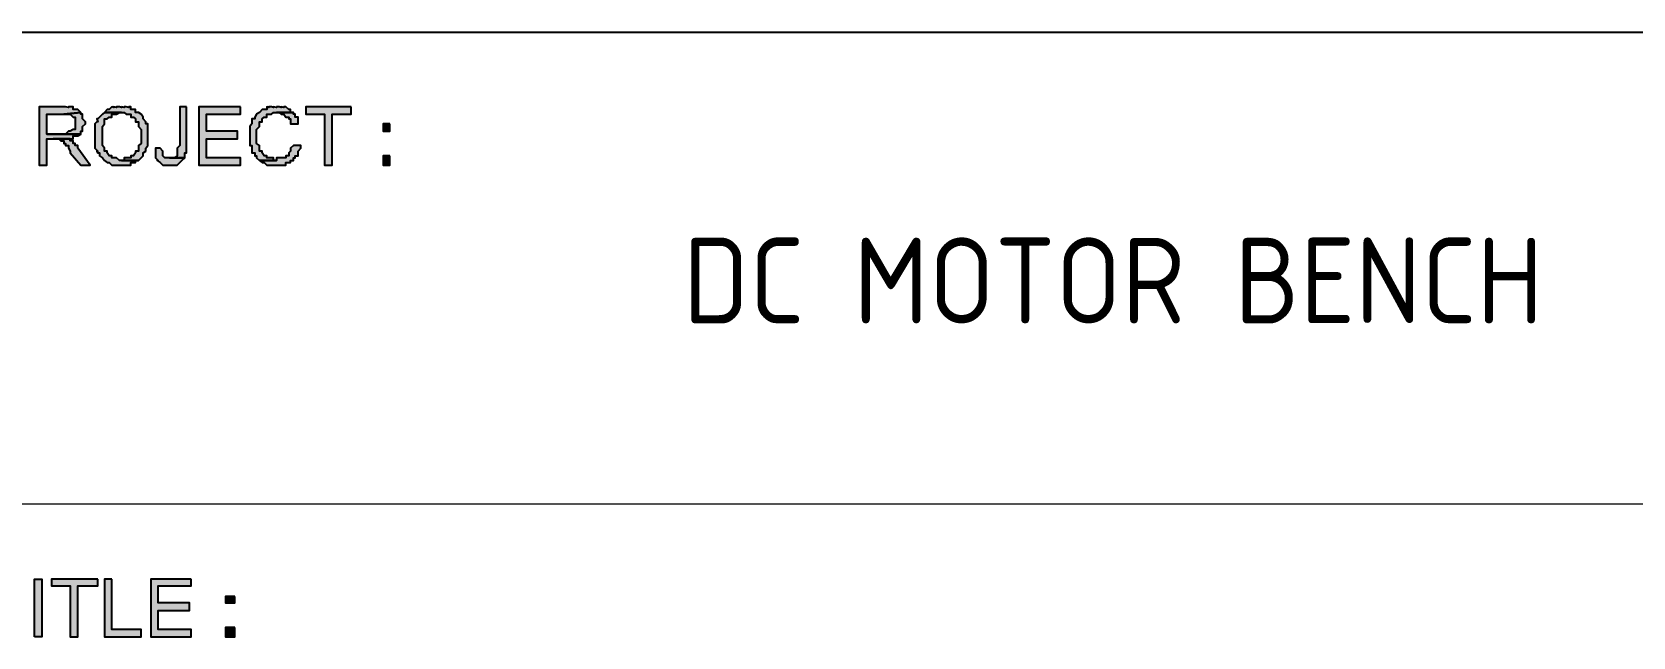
# Model space of a CAD drawing. Header units: millimetres. Extents: x 3 to 291, y 6 to 496.
# Drawn here: x 207.23 to 235.25, y 310.28 to 320.87 of the extents above; entities that cross this region are included whole.
import ezdxf

# ---------------------------------------------------------------- set-up
doc = ezdxf.new("R2010")
doc.units = ezdxf.units.MM
doc.layers.get('0').update_dxf_attribs({"linetype": 'CONTINUOUS'})

msp = doc.modelspace()

# ---------------------------------------------------------------- hatches: boundary and pattern name
for points in [[(207.785, 319.56), (207.354, 319.56), (207.354, 318.535), (207.487, 318.535), (207.487, 318.998), (207.603, 318.998), (207.867, 318.998), (207.9, 318.998), (207.95, 318.998), (207.95, 319.048), (207.983, 319.048), (208.033, 319.048), (208.082, 319.081), (207.487, 319.081), (207.487, 319.428), (207.785, 319.428), (208.082, 319.461), (208.033, 319.511), (207.983, 319.511), (207.95, 319.511), (207.95, 319.56), (207.9, 319.56), (207.867, 319.56), (207.867, 319.544), (207.818, 319.56)], [(208.082, 319.461), (207.785, 319.428), (207.818, 319.428), (207.867, 319.428), (207.9, 319.428), (207.95, 319.378), (207.983, 319.378), (207.983, 319.345), (207.983, 319.296), (207.983, 319.263), (207.983, 319.213), (207.983, 319.163), (207.95, 319.163), (207.9, 319.13), (207.867, 319.13), (207.818, 319.081), (207.785, 319.081), (207.487, 319.081), (208.082, 319.081), (208.082, 319.13), (208.115, 319.13), (208.115, 319.163), (208.115, 319.213), (208.165, 319.263), (208.165, 319.296), (208.115, 319.345), (208.115, 319.378), (208.115, 319.428), (208.082, 319.428)], [(208.496, 319.461), (208.463, 319.428), (208.413, 319.378), (208.38, 319.345), (208.364, 319.345), (208.38, 319.296), (208.364, 319.296), (208.331, 319.263), (208.331, 319.213), (208.331, 319.163), (208.331, 319.13), (208.331, 319.081), (208.331, 319.048), (208.331, 318.998), (208.331, 318.965), (208.331, 318.915), (208.331, 318.882), (208.331, 318.832), (208.38, 318.783), (208.364, 318.783), (208.38, 318.75), (208.413, 318.75), (208.413, 318.7), (208.463, 318.667), (208.496, 318.617), (208.546, 318.584), (208.579, 318.584), (208.628, 318.535), (208.661, 318.535), (208.711, 318.535), (208.761, 318.535), (208.794, 318.535), (208.843, 318.535), (208.877, 318.535), (208.926, 318.535), (208.959, 318.535), (208.959, 318.584), (209.009, 318.584), (209.042, 318.584), (209.042, 318.617), (209.092, 318.617), (208.794, 318.617), (208.761, 318.617), (208.711, 318.667), (208.661, 318.667), (208.628, 318.667), (208.628, 318.7), (208.579, 318.7), (208.546, 318.75), (208.546, 318.783), (208.496, 318.783), (208.496, 318.832), (208.463, 318.882), (208.463, 318.915), (208.463, 318.965), (208.463, 318.998), (208.463, 319.048), (208.463, 319.081), (208.463, 319.13), (208.463, 319.163), (208.463, 319.213), (208.496, 319.263), (208.496, 319.296), (208.496, 319.345), (208.546, 319.345), (208.579, 319.378), (208.628, 319.378), (208.628, 319.428), (208.661, 319.428), (208.711, 319.428), (208.761, 319.461), (208.794, 319.461)], [(208.794, 319.56), (208.794, 319.544), (208.761, 319.56), (208.711, 319.56), (208.711, 319.544), (208.661, 319.56), (208.661, 319.544), (208.628, 319.56), (208.579, 319.511), (208.546, 319.511), (208.496, 319.461), (208.794, 319.461), (208.843, 319.461), (208.877, 319.428), (208.926, 319.428), (208.959, 319.428), (208.959, 319.378), (209.009, 319.378), (209.042, 319.345), (209.042, 319.296), (209.092, 319.296), (209.092, 319.263), (209.092, 319.213), (209.141, 319.163), (209.141, 319.13), (209.141, 319.081), (209.141, 319.048), (209.141, 318.998), (209.141, 318.965), (209.141, 318.915), (209.092, 318.882), (209.092, 318.832), (209.092, 318.783), (209.042, 318.783), (209.042, 318.75), (209.009, 318.7), (208.959, 318.7), (208.959, 318.667), (208.926, 318.667), (208.877, 318.667), (208.843, 318.667), (208.843, 318.617), (208.794, 318.617), (209.092, 318.617), (209.141, 318.667), (209.174, 318.7), (209.174, 318.75), (209.224, 318.783), (209.224, 318.832), (209.257, 318.882), (209.257, 318.915), (209.257, 318.965), (209.257, 318.998), (209.257, 319.048), (209.257, 319.081), (209.257, 319.13), (209.257, 319.163), (209.257, 319.213), (209.257, 319.263), (209.224, 319.263), (209.224, 319.296), (209.174, 319.345), (209.174, 319.378), (209.141, 319.428), (209.092, 319.461), (209.042, 319.461), (209.042, 319.511), (209.009, 319.511), (208.959, 319.511), (208.959, 319.56), (208.926, 319.56), (208.926, 319.544), (208.877, 319.56), (208.843, 319.56), (208.843, 319.544)], [(209.935, 319.56), (209.82, 319.56), (209.82, 318.882), (209.77, 318.832), (209.77, 318.783), (209.77, 318.75), (209.77, 318.7), (209.72, 318.667), (209.687, 318.667), (209.638, 318.667), (209.902, 318.667), (209.902, 318.7), (209.902, 318.75), (209.935, 318.75), (209.935, 318.783), (209.935, 318.832), (209.935, 318.882)], [(210.878, 319.56), (210.15, 319.56), (210.15, 318.535), (210.878, 318.535), (210.878, 318.667), (210.283, 318.667), (210.283, 318.998), (210.829, 318.998), (210.829, 319.13), (210.283, 319.13), (210.283, 319.428), (210.878, 319.428)], [(211.507, 319.56), (211.507, 319.544), (211.457, 319.56), (211.457, 319.544), (211.424, 319.56), (211.375, 319.56), (211.375, 319.544), (211.342, 319.56), (211.342, 319.511), (211.292, 319.511), (211.259, 319.511), (211.209, 319.461), (211.16, 319.428), (211.127, 319.378), (211.127, 319.345), (211.077, 319.345), (211.077, 319.296), (211.077, 319.263), (211.044, 319.213), (211.044, 319.163), (211.044, 319.13), (211.044, 319.081), (211.044, 319.048), (211.044, 318.998), (211.044, 318.965), (211.044, 318.915), (211.044, 318.882), (211.077, 318.882), (211.077, 318.832), (211.077, 318.783), (211.077, 318.75), (211.127, 318.75), (211.127, 318.7), (211.16, 318.7), (211.16, 318.667), (211.209, 318.617), (211.507, 318.617), (211.457, 318.617), (211.457, 318.667), (211.424, 318.667), (211.375, 318.667), (211.342, 318.667), (211.342, 318.7), (211.292, 318.7), (211.259, 318.75), (211.259, 318.783), (211.209, 318.783), (211.209, 318.832), (211.209, 318.882), (211.16, 318.915), (211.16, 318.965), (211.16, 318.998), (211.16, 319.048), (211.16, 319.081), (211.16, 319.13), (211.16, 319.163), (211.209, 319.213), (211.209, 319.263), (211.209, 319.296), (211.259, 319.296), (211.259, 319.345), (211.292, 319.378), (211.342, 319.378), (211.342, 319.428), (211.375, 319.428), (211.424, 319.428), (211.457, 319.461), (211.507, 319.461), (211.805, 319.461), (211.755, 319.461), (211.755, 319.511), (211.722, 319.511), (211.673, 319.56), (211.639, 319.56), (211.639, 319.544), (211.59, 319.56), (211.59, 319.544), (211.557, 319.56)], [(211.805, 319.461), (211.507, 319.461), (211.557, 319.461), (211.59, 319.428), (211.639, 319.428), (211.673, 319.378), (211.722, 319.378), (211.722, 319.345), (211.755, 319.345), (211.755, 319.296), (211.755, 319.263), (211.888, 319.263), (211.888, 319.296), (211.888, 319.345), (211.888, 319.378), (211.838, 319.378), (211.838, 319.428), (211.805, 319.428)], [(212.814, 319.56), (212.02, 319.56), (212.02, 319.428), (212.351, 319.428), (212.351, 318.535), (212.483, 318.535), (212.483, 319.428), (212.814, 319.428)], [(213.377, 319.13), (213.492, 319.13), (213.492, 319.263), (213.377, 319.263)], [(207.867, 318.998), (207.603, 318.998), (207.652, 318.998), (207.702, 318.998), (207.735, 318.965), (207.785, 318.965), (207.785, 318.915), (207.818, 318.915), (207.818, 318.882), (207.867, 318.882), (207.867, 318.832), (207.9, 318.783), (207.9, 318.75), (208.082, 318.535), (208.248, 318.535), (208.033, 318.832), (208.033, 318.882), (207.983, 318.882), (207.983, 318.915), (207.95, 318.915), (207.95, 318.965), (207.9, 318.965), (207.9, 318.998)], [(211.805, 318.882), (211.755, 318.832), (211.755, 318.783), (211.722, 318.75), (211.722, 318.7), (211.673, 318.7), (211.673, 318.667), (211.639, 318.667), (211.59, 318.667), (211.557, 318.667), (211.507, 318.667), (211.507, 318.617), (211.209, 318.617), (211.259, 318.584), (211.292, 318.584), (211.342, 318.535), (211.375, 318.535), (211.424, 318.535), (211.457, 318.535), (211.507, 318.535), (211.557, 318.535), (211.59, 318.535), (211.639, 318.535), (211.673, 318.535), (211.673, 318.584), (211.722, 318.584), (211.755, 318.584), (211.755, 318.617), (211.805, 318.617), (211.805, 318.667), (211.838, 318.667), (211.838, 318.7), (211.888, 318.7), (211.888, 318.75), (211.888, 318.783), (211.937, 318.832), (211.937, 318.882)], [(209.472, 318.832), (209.389, 318.832), (209.389, 318.783), (209.389, 318.75), (209.389, 318.7), (209.389, 318.667), (209.439, 318.617), (209.422, 318.617), (209.472, 318.584), (209.522, 318.535), (209.555, 318.535), (209.604, 318.535), (209.638, 318.535), (209.687, 318.535), (209.72, 318.535), (209.77, 318.535), (209.82, 318.584), (209.853, 318.617), (209.902, 318.667), (209.638, 318.667), (209.604, 318.667), (209.555, 318.667), (209.522, 318.7), (209.522, 318.75), (209.522, 318.783)], [(213.377, 318.535), (213.492, 318.535), (213.492, 318.7), (213.377, 318.7)], [(207.272, 310.279), (207.404, 310.279), (207.404, 311.288), (207.272, 311.288)], [(208.38, 311.288), (207.569, 311.288), (207.569, 311.172), (207.9, 311.172), (207.9, 310.279), (208.033, 310.279), (208.033, 311.172), (208.38, 311.172)], [(208.628, 311.288), (208.496, 311.288), (208.496, 310.279), (209.141, 310.279), (209.141, 310.411), (208.628, 310.411)], [(210.018, 311.288), (209.307, 311.288), (209.307, 310.279), (210.018, 310.279), (210.018, 310.411), (209.439, 310.411), (209.439, 310.742), (209.985, 310.742), (209.985, 310.874), (209.439, 310.874), (209.439, 311.172), (210.018, 311.172)], [(210.614, 310.874), (210.779, 310.874), (210.779, 310.99), (210.614, 310.99)], [(210.614, 310.279), (210.779, 310.279), (210.779, 310.444), (210.614, 310.444)]]:
    msp.add_hatch(color=7).paths.add_polyline_path(points)

# ---------------------------------------------------------------- linework, layer by layer
at = {"color": 7, "linetype": 'Continuous', "lineweight": 25}
msp.add_lwpolyline([(9.017, 320.867), (285.495, 320.867), (285.495, 320.867)], dxfattribs=at)
at = {"color": 7, "linetype": 'Continuous', "lineweight": -2}
for points in [[(207.785, 319.56), (207.354, 319.56), (207.354, 318.535), (207.487, 318.535), (207.487, 318.998), (207.603, 318.998), (207.867, 318.998), (207.867, 318.998), (207.9, 318.998), (207.95, 318.998), (207.95, 319.048), (207.983, 319.048), (208.033, 319.048), (208.033, 319.048), (208.082, 319.081), (208.082, 319.081), (208.082, 319.081), (207.487, 319.081), (207.487, 319.428), (207.785, 319.428), (208.082, 319.461), (208.082, 319.461), (208.033, 319.511), (208.033, 319.511), (207.983, 319.511), (207.983, 319.511), (207.95, 319.511), (207.95, 319.56), (207.9, 319.56), (207.867, 319.56), (207.867, 319.544), (207.818, 319.56)], [(208.082, 319.461), (207.785, 319.428), (207.818, 319.428), (207.818, 319.428), (207.867, 319.428), (207.9, 319.428), (207.9, 319.428), (207.95, 319.378), (207.95, 319.378), (207.983, 319.378), (207.983, 319.345), (207.983, 319.345), (207.983, 319.296), (207.983, 319.263), (207.983, 319.263), (207.983, 319.213), (207.983, 319.213), (207.983, 319.163), (207.95, 319.163), (207.95, 319.163), (207.9, 319.13), (207.9, 319.13), (207.9, 319.13), (207.867, 319.13), (207.867, 319.13), (207.818, 319.081), (207.785, 319.081), (207.785, 319.081), (207.487, 319.081), (208.082, 319.081), (208.082, 319.13), (208.115, 319.13), (208.115, 319.163), (208.115, 319.163), (208.115, 319.213), (208.165, 319.263), (208.165, 319.263), (208.165, 319.296), (208.115, 319.345), (208.115, 319.345), (208.115, 319.378), (208.115, 319.378), (208.115, 319.428), (208.082, 319.428)], [(208.496, 319.461), (208.463, 319.428), (208.463, 319.428), (208.463, 319.428), (208.413, 319.378), (208.413, 319.378), (208.38, 319.345), (208.364, 319.345), (208.38, 319.296), (208.364, 319.296), (208.331, 319.263), (208.331, 319.263), (208.331, 319.213), (208.331, 319.163), (208.331, 319.163), (208.331, 319.13), (208.331, 319.081), (208.331, 319.048), (208.331, 319.048), (208.331, 319.048), (208.331, 318.998), (208.331, 318.965), (208.331, 318.965), (208.331, 318.915), (208.331, 318.882), (208.331, 318.882), (208.331, 318.832), (208.38, 318.783), (208.364, 318.783), (208.364, 318.783), (208.38, 318.75), (208.413, 318.75), (208.413, 318.7), (208.413, 318.7), (208.463, 318.667), (208.463, 318.667), (208.496, 318.617), (208.496, 318.617), (208.546, 318.584), (208.546, 318.584), (208.579, 318.584), (208.579, 318.584), (208.628, 318.535), (208.661, 318.535), (208.661, 318.535), (208.711, 318.535), (208.711, 318.535), (208.761, 318.535), (208.794, 318.535), (208.794, 318.535), (208.843, 318.535), (208.843, 318.535), (208.877, 318.535), (208.926, 318.535), (208.926, 318.535), (208.959, 318.535), (208.959, 318.584), (209.009, 318.584), (209.042, 318.584), (209.042, 318.584), (209.042, 318.617), (209.092, 318.617), (209.092, 318.617), (208.794, 318.617), (208.794, 318.617), (208.761, 318.617), (208.711, 318.667), (208.711, 318.667), (208.661, 318.667), (208.661, 318.667), (208.628, 318.667), (208.628, 318.7), (208.579, 318.7), (208.579, 318.7), (208.546, 318.75), (208.546, 318.75), (208.546, 318.783), (208.496, 318.783), (208.496, 318.832), (208.496, 318.832), (208.463, 318.882), (208.463, 318.882), (208.463, 318.915), (208.463, 318.965), (208.463, 318.965), (208.463, 318.998), (208.463, 319.048), (208.463, 319.048), (208.463, 319.081), (208.463, 319.13), (208.463, 319.163), (208.463, 319.163), (208.463, 319.213), (208.463, 319.213), (208.496, 319.263), (208.496, 319.296), (208.496, 319.296), (208.496, 319.345), (208.546, 319.345), (208.546, 319.345), (208.579, 319.378), (208.579, 319.378), (208.628, 319.378), (208.628, 319.428), (208.661, 319.428), (208.661, 319.428), (208.711, 319.428), (208.761, 319.461), (208.761, 319.461), (208.794, 319.461)], [(208.794, 319.56), (208.794, 319.544), (208.761, 319.56), (208.711, 319.56), (208.711, 319.544), (208.661, 319.56), (208.661, 319.544), (208.628, 319.56), (208.579, 319.511), (208.579, 319.511), (208.546, 319.511), (208.546, 319.511), (208.496, 319.461), (208.496, 319.461), (208.794, 319.461), (208.794, 319.461), (208.843, 319.461), (208.877, 319.428), (208.877, 319.428), (208.926, 319.428), (208.959, 319.428), (208.959, 319.378), (209.009, 319.378), (209.009, 319.378), (209.042, 319.345), (209.042, 319.345), (209.042, 319.296), (209.092, 319.296), (209.092, 319.263), (209.092, 319.263), (209.092, 319.213), (209.141, 319.163), (209.141, 319.163), (209.141, 319.13), (209.141, 319.081), (209.141, 319.081), (209.141, 319.048), (209.141, 318.998), (209.141, 318.998), (209.141, 318.965), (209.141, 318.915), (209.141, 318.915), (209.092, 318.882), (209.092, 318.832), (209.092, 318.832), (209.092, 318.783), (209.042, 318.783), (209.042, 318.75), (209.042, 318.75), (209.042, 318.75), (209.009, 318.7), (209.009, 318.7), (208.959, 318.7), (208.959, 318.667), (208.926, 318.667), (208.877, 318.667), (208.877, 318.667), (208.843, 318.667), (208.843, 318.617), (208.794, 318.617), (209.092, 318.617), (209.141, 318.667), (209.141, 318.667), (209.174, 318.7), (209.174, 318.7), (209.174, 318.75), (209.224, 318.783), (209.224, 318.783), (209.224, 318.783), (209.224, 318.832), (209.224, 318.832), (209.257, 318.882), (209.257, 318.915), (209.257, 318.915), (209.257, 318.965), (209.257, 318.998), (209.257, 318.998), (209.257, 319.048), (209.257, 319.081), (209.257, 319.081), (209.257, 319.13), (209.257, 319.163), (209.257, 319.163), (209.257, 319.213), (209.257, 319.263), (209.224, 319.263), (209.224, 319.296), (209.224, 319.296), (209.224, 319.296), (209.174, 319.345), (209.174, 319.378), (209.174, 319.378), (209.141, 319.428), (209.141, 319.428), (209.092, 319.461), (209.092, 319.461), (209.042, 319.461), (209.042, 319.511), (209.042, 319.511), (209.009, 319.511), (208.959, 319.511), (208.959, 319.56), (208.926, 319.56), (208.926, 319.544), (208.877, 319.56), (208.843, 319.56), (208.843, 319.544)], [(209.935, 319.56), (209.82, 319.56), (209.82, 318.882), (209.77, 318.832), (209.77, 318.783), (209.77, 318.783), (209.77, 318.75), (209.77, 318.75), (209.77, 318.7), (209.77, 318.7), (209.72, 318.667), (209.72, 318.667), (209.687, 318.667), (209.687, 318.667), (209.638, 318.667), (209.902, 318.667), (209.902, 318.667), (209.902, 318.667), (209.902, 318.7), (209.902, 318.7), (209.902, 318.75), (209.935, 318.75), (209.935, 318.783), (209.935, 318.832), (209.935, 318.882)], [(210.878, 319.56), (210.15, 319.56), (210.15, 318.535), (210.878, 318.535), (210.878, 318.667), (210.283, 318.667), (210.283, 318.998), (210.829, 318.998), (210.829, 319.13), (210.283, 319.13), (210.283, 319.428), (210.878, 319.428)], [(211.507, 319.56), (211.507, 319.544), (211.457, 319.56), (211.457, 319.544), (211.424, 319.56), (211.375, 319.56), (211.375, 319.544), (211.342, 319.56), (211.342, 319.511), (211.292, 319.511), (211.259, 319.511), (211.259, 319.511), (211.209, 319.461), (211.209, 319.461), (211.16, 319.428), (211.16, 319.428), (211.127, 319.378), (211.127, 319.378), (211.127, 319.345), (211.077, 319.345), (211.077, 319.345), (211.077, 319.296), (211.077, 319.263), (211.077, 319.263), (211.044, 319.213), (211.044, 319.213), (211.044, 319.163), (211.044, 319.13), (211.044, 319.13), (211.044, 319.081), (211.044, 319.048), (211.044, 319.048), (211.044, 318.998), (211.044, 318.965), (211.044, 318.965), (211.044, 318.915), (211.044, 318.882), (211.077, 318.882), (211.077, 318.832), (211.077, 318.783), (211.077, 318.783), (211.077, 318.75), (211.127, 318.75), (211.127, 318.7), (211.16, 318.7), (211.16, 318.667), (211.16, 318.667), (211.209, 318.617), (211.507, 318.617), (211.457, 318.617), (211.457, 318.667), (211.424, 318.667), (211.424, 318.667), (211.375, 318.667), (211.342, 318.667), (211.342, 318.7), (211.292, 318.7), (211.292, 318.7), (211.259, 318.75), (211.259, 318.75), (211.259, 318.783), (211.209, 318.783), (211.209, 318.832), (211.209, 318.832), (211.209, 318.882), (211.209, 318.882), (211.16, 318.915), (211.16, 318.915), (211.16, 318.965), (211.16, 318.998), (211.16, 318.998), (211.16, 319.048), (211.16, 319.048), (211.16, 319.081), (211.16, 319.13), (211.16, 319.13), (211.16, 319.163), (211.209, 319.213), (211.209, 319.213), (211.209, 319.263), (211.209, 319.263), (211.209, 319.296), (211.259, 319.296), (211.259, 319.345), (211.259, 319.345), (211.292, 319.378), (211.292, 319.378), (211.342, 319.378), (211.342, 319.428), (211.375, 319.428), (211.375, 319.428), (211.424, 319.428), (211.457, 319.461), (211.457, 319.461), (211.507, 319.461), (211.805, 319.461), (211.805, 319.461), (211.755, 319.461), (211.755, 319.511), (211.722, 319.511), (211.722, 319.511), (211.673, 319.56), (211.639, 319.56), (211.639, 319.544), (211.59, 319.56), (211.59, 319.544), (211.557, 319.56)], [(211.805, 319.461), (211.507, 319.461), (211.507, 319.461), (211.557, 319.461), (211.59, 319.428), (211.59, 319.428), (211.639, 319.428), (211.639, 319.428), (211.673, 319.378), (211.673, 319.378), (211.722, 319.378), (211.722, 319.345), (211.755, 319.345), (211.755, 319.296), (211.755, 319.263), (211.755, 319.263), (211.888, 319.263), (211.888, 319.296), (211.888, 319.296), (211.888, 319.345), (211.888, 319.378), (211.838, 319.378), (211.838, 319.428), (211.805, 319.428)], [(212.814, 319.56), (212.02, 319.56), (212.02, 319.428), (212.351, 319.428), (212.351, 318.535), (212.483, 318.535), (212.483, 319.428), (212.814, 319.428)], [(213.492, 319.263), (213.377, 319.263), (213.377, 319.13), (213.492, 319.13)], [(207.867, 318.998), (207.603, 318.998), (207.652, 318.998), (207.702, 318.998), (207.702, 318.998), (207.702, 318.998), (207.735, 318.965), (207.785, 318.965), (207.785, 318.965), (207.785, 318.915), (207.818, 318.915), (207.818, 318.882), (207.818, 318.882), (207.867, 318.882), (207.867, 318.832), (207.9, 318.783), (207.9, 318.783), (207.9, 318.75), (208.082, 318.535), (208.248, 318.535), (208.033, 318.832), (208.033, 318.832), (208.033, 318.832), (208.033, 318.882), (207.983, 318.882), (207.983, 318.915), (207.95, 318.915), (207.95, 318.965), (207.95, 318.965), (207.9, 318.965), (207.9, 318.998)], [(211.805, 318.882), (211.805, 318.882), (211.805, 318.882), (211.755, 318.832), (211.755, 318.783), (211.755, 318.783), (211.722, 318.75), (211.722, 318.75), (211.722, 318.7), (211.673, 318.7), (211.673, 318.7), (211.673, 318.667), (211.639, 318.667), (211.59, 318.667), (211.59, 318.667), (211.557, 318.667), (211.507, 318.667), (211.507, 318.617), (211.209, 318.617), (211.209, 318.617), (211.259, 318.584), (211.259, 318.584), (211.292, 318.584), (211.292, 318.584), (211.342, 318.535), (211.375, 318.535), (211.375, 318.535), (211.424, 318.535), (211.457, 318.535), (211.457, 318.535), (211.507, 318.535), (211.507, 318.535), (211.557, 318.535), (211.59, 318.535), (211.59, 318.535), (211.639, 318.535), (211.673, 318.535), (211.673, 318.584), (211.722, 318.584), (211.722, 318.584), (211.755, 318.584), (211.755, 318.617), (211.805, 318.617), (211.805, 318.667), (211.838, 318.667), (211.838, 318.667), (211.838, 318.7), (211.888, 318.7), (211.888, 318.75), (211.888, 318.783), (211.888, 318.783), (211.937, 318.832), (211.937, 318.882)], [(209.472, 318.832), (209.389, 318.832), (209.389, 318.783), (209.389, 318.783), (209.389, 318.75), (209.389, 318.7), (209.389, 318.7), (209.389, 318.667), (209.439, 318.617), (209.422, 318.617), (209.422, 318.617), (209.422, 318.617), (209.472, 318.584), (209.472, 318.584), (209.522, 318.535), (209.522, 318.535), (209.555, 318.535), (209.604, 318.535), (209.604, 318.535), (209.638, 318.535), (209.687, 318.535), (209.687, 318.535), (209.72, 318.535), (209.72, 318.535), (209.77, 318.535), (209.82, 318.584), (209.82, 318.584), (209.82, 318.584), (209.853, 318.617), (209.853, 318.617), (209.902, 318.667), (209.638, 318.667), (209.638, 318.667), (209.604, 318.667), (209.555, 318.667), (209.555, 318.667), (209.522, 318.7), (209.522, 318.7), (209.522, 318.7), (209.522, 318.7), (209.522, 318.75), (209.522, 318.783), (209.522, 318.783)], [(213.492, 318.7), (213.377, 318.7), (213.377, 318.535), (213.492, 318.535)], [(207.272, 310.279), (207.272, 311.288), (207.404, 311.288), (207.404, 310.279)], [(208.38, 311.288), (207.569, 311.288), (207.569, 311.172), (207.9, 311.172), (207.9, 310.279), (208.033, 310.279), (208.033, 311.172), (208.38, 311.172)], [(208.628, 311.288), (208.496, 311.288), (208.496, 310.279), (209.141, 310.279), (209.141, 310.411), (208.628, 310.411)], [(210.018, 311.288), (209.307, 311.288), (209.307, 310.279), (210.018, 310.279), (210.018, 310.411), (209.439, 310.411), (209.439, 310.742), (209.985, 310.742), (209.985, 310.874), (209.439, 310.874), (209.439, 311.172), (210.018, 311.172)], [(210.779, 310.99), (210.614, 310.99), (210.614, 310.874), (210.779, 310.874)], [(210.779, 310.444), (210.614, 310.444), (210.614, 310.279), (210.779, 310.279)]]:
    msp.add_lwpolyline(points, close=True, dxfattribs=at)
at = {"color": 7, "linetype": 'Continuous', "lineweight": 5}
msp.add_lwpolyline([(205.617, 312.612), (285.495, 312.612), (285.495, 312.612)], dxfattribs=at)

# ---------------------------------------------------------------- texts
at = {"insert": (218.622, 317.268), "char_height": 1.5, "attachment_point": 1}
msp.add_mtext_dynamic_manual_height_columns('{\\Fisocp3|c0;DC MOTOR BENCH}', width=20.90315, gutter_width=12.5, heights=[0], dxfattribs=at)

doc.saveas('drawing.dxf')
